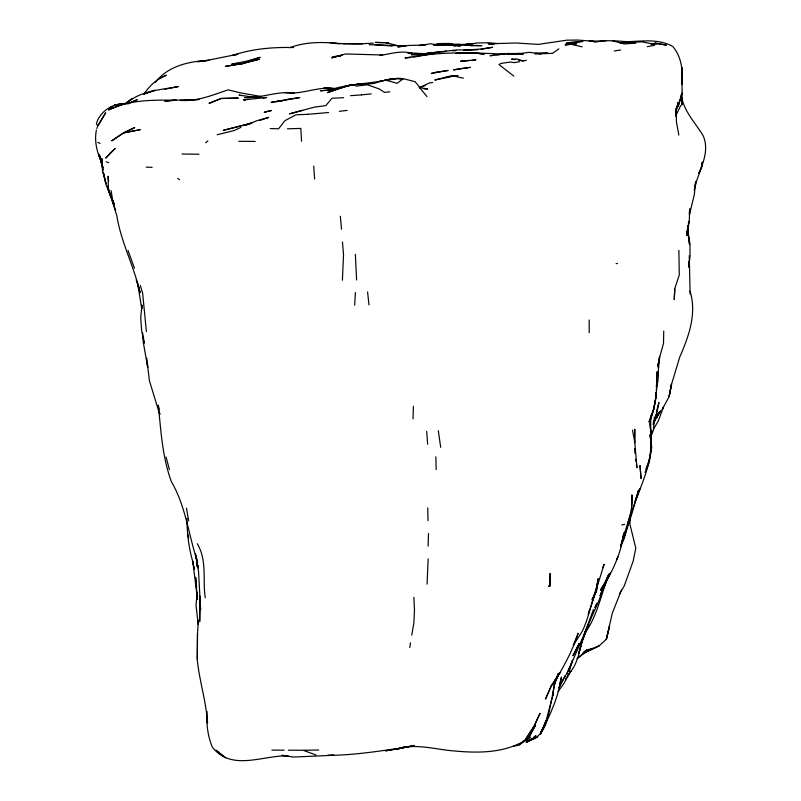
<?xml version="1.0" encoding="UTF-8"?>
<svg xmlns="http://www.w3.org/2000/svg" width="801" height="801" viewBox="0 0 801 801"><rect width="100%" height="100%" fill="white"/><g stroke="black" fill="none" stroke-linecap="round" stroke-linejoin="round"><path stroke-width="1.2" d="M657.801 371.574L657.791 382.037L656.48 386.763M681.971 84.205C683.163 71.029 681.641 56.801 672.71 46.408C658.622 38.598 642.292 41.181 626.963 41.732C616.269 40.751 605.045 40 594.392 42.032M658.192 368.049L658.212 363.394M207.369 718.487L207.509 723.133C206.298 701.646 199.389 681.08 197.276 659.804L197.497 633.681L198.388 620.204L198.458 622.517M197.256 659.103L197.497 633.681M690.112 294.007L689.25 255.709M550.047 585.942L548.535 586.232L550.047 585.942L550.167 573.356L549.876 584.95M634.652 441.601L634.782 429.146L634.732 441.872L636.965 467.694L636.405 464.059M663.729 331.133L663.518 343.349L659.894 356.345L658.112 366.097L658.142 363.684M688.349 225.582L688.239 232.56L689.521 244.385L687.939 233.021L690.021 244.055L690.001 256.841L688.59 267.093L688.92 261.406M207.059 711.518C206.227 723.663 207.649 735.949 212.395 747.233C231.819 771.683 262.728 755.163 288.22 755.834M428.165 558.888L427.053 584.169M630.077 515.914L629.876 524.064L635.784 548.114L633.211 561.04L624.229 585.952L619.373 594.112M589.216 332.705L589.166 319.969M413.046 418.953L413.406 406.287M631.568 506.883L631.929 494.898C633.821 513.061 624.269 529.231 620.955 546.602L623.809 532.895C621.105 553.721 612.134 572.965 600.45 590.187L610.472 572.975M428.094 546.142L428.485 533.476M657.711 371.584L656.349 390.277M674.682 289.161L674.242 299.654L674.973 287.899L679.288 274.973L678.878 250.333M354.643 305.141L355.414 292.535M654.347 416.971L653.556 429.877L650.973 436.415M342.387 280.25L343.539 254.978L342.488 242.082M687.268 233.792L687.939 225.622L687.048 235.214L688.82 221.366L688.449 223.649M96.38 130.062C94.158 141.376 96.981 152.851 102.057 163.004M655.899 392.57L655.578 396.135L656.049 392.62M656.43 386.643L657.231 371.634C656.8 388.765 656.72 406.307 649 422.077L653.596 409.241M651.113 414.968C649.21 434.012 655.108 454.668 644.985 472.27M689.21 213.657L689.801 208.801L689.2 222.077L686.627 235.013L688.089 225.922M702.417 161.982L701.816 166.668L698.933 173.216M676.475 107.755L675.684 113.622L678.207 102.238L676.324 108.946L676.404 121.722L678.837 135.099M409.802 647.578L410.442 642.833M650.522 417.721L650.022 421.386L653.776 409.021L655.949 396.885L653.406 410.222M650.782 437.917L651.624 431.819L650.702 435.253M675.613 114.613L676.675 107.384L675.543 111.83M702.197 162.443L701.476 167.379L696.57 180.936L694.137 190.378M658.112 366.097L658.472 363.754M658.843 361.411L659.563 356.725L657.281 383.248L656.349 386.783M554.532 683.393L552.4 695.989L554.833 683.423L558.217 673.631M657.21 373.917L657.601 371.564M411.744 635.163L413.897 622.788L414.477 610.152L413.867 597.316M689.341 215.079L694.227 195.043L695.739 181.747L694.988 185.391M596.395 588.014L598.127 578.592L596.555 591.068L592.119 599.468M598.167 580.905L596.595 589.156L588.324 614.257M597.516 584.039L594.652 594.142M596.465 588.014L597.476 583.298M588.765 624.71L581.866 641.381L586.362 630.107C579.433 643.874 580.284 660.435 569.891 672.54L571.113 670.938L565.576 678.958M656.339 412.425L658.943 402.432L656.199 415.759L653.115 424.45M559.569 684.164L561.461 677.045C558.507 696.85 549.977 715.583 540.685 733.005M623.488 538.602L625.411 531.373M578.743 653.386L581.476 643.313M578.783 653.246L581.005 645.105M629.476 518.487L624.249 538.572L621.015 545.01M608.299 575.819L601.231 594.272M596.304 589.186L604.154 564.284L602.672 567.689M599.508 600.45L600.55 596.905M650.802 435.534L652.104 431.138L650.993 434.683M546.622 718.717L553.291 693.576C548.365 708.775 549.075 731.924 532.495 739.533M600.49 597.446L602.182 591.919M588.274 614.017L589.366 610.472M628.625 520.86L627.523 524.415L631.819 511.378M637.356 495.909L638.187 493.196M584.79 632.68L581.105 644.515L584.92 633.581M572.535 660.154L568.93 671.198L572.415 660.975L566.517 674.472C578.222 648.76 588.885 622.727 600.51 596.985L604.555 583.969L608.029 576.029M554.723 682.242L555.924 678.687M592.289 601L594.252 595.263M655.558 415.208L655.759 414.648M593.431 609.551L584.45 633.901M558.177 673.681L554.662 683.623L558.948 673.19M608.029 576.309L600.169 595.824L609.361 573.456M546.262 719.909L540.405 734.207L546.392 720.469L541.226 731.894M645.846 469.136L649.08 460.425L651.744 447.489L650.012 434.803C654.317 461.156 640.189 486.047 632.219 510.307M608.64 575.038L600.169 595.824M621.426 590.107L612.234 613.396L606.347 639.298L599.198 645.766L582.507 653.596M593.791 595.744L595.964 590.367M609.441 573.866C600.92 593.371 598.057 614.778 585.301 632.49L586.092 630.878L585.301 632.49M698.893 173.316C703.969 161.722 708.715 147.754 703.068 135.579C695.118 122.443 683.113 110.478 681.261 94.638M606.087 582.377L601.01 593.681M608.099 576.149L604.224 584.64L610.462 573.045M621.216 544.039L623.168 539.814M637.946 492.995L640.019 488.54L634.953 501.957L638.547 490.152C633.611 508.795 627.914 527.378 621.045 545.331M97.171 127.229L96.851 128.54M675.563 116.265L680.74 105.482M586.973 628.354L588.615 624.99M653.266 424.119L659.223 412.034L656.54 417.671L660.895 410.753L655.558 418.372M585.161 631.498L587.403 627.093M635.674 499.203L636.795 497.01M592.169 599.228L596.124 591.538C590.367 604.585 588.565 619.063 581.896 631.899L573.366 645.175L578.162 633.301C572.134 651.553 562.893 668.515 552.68 684.725L558.377 674.242M558.868 687.859L565.566 675.153L558.798 687.699M528.57 737.991L535.489 725.255L528.229 738.452L519.088 744.96L513.291 746.332M653.336 422.507L658.402 413.266L653.356 422.407M97.682 126.117L105.662 112.781L97.762 126.017L96.41 123.734C99.184 113.341 109.587 105.161 120.11 104.12M653.266 429.356L658.142 421.336L663.558 406.808L662.147 409.501L669.236 396.425L671.468 384.059L669.135 396.315L671.819 383.379L679.638 357.356C688.67 336.56 697.01 314.082 690.072 291.194M567.599 675.914L570.332 671.889L563.814 683.623L558.037 691.674M155.374 82.393C167.94 65.802 189.457 61.186 209.201 60.355L197.577 61.687L203.855 61.046L237.496 54.298M143.93 94.117C149.447 85.917 156.966 78.698 166.378 75.214L157.617 79.479M577.201 658.512L578.823 656.84M583.508 652.785L592.96 648.369L586.702 650.022L580.875 655.919L577.12 658.592M129.331 101.026C143.129 90.453 161.682 89.702 178.253 86.588L164.946 89.221M532.044 738.322L526.267 742.317L531.564 739.503L535.899 735.648L533.977 736.98M126.628 103.089L131.895 98.663L125.196 103.679M541.086 731.263L542.587 730.031M205.637 142.778L207.9 140.926M519.088 744.96L524.365 740.845C503.809 753.12 477.887 753.17 454.678 750.988C437.646 749.756 420.715 744.529 403.594 747.433M419.374 86.818L415.048 81.702L403.334 78.658L397.136 83.304L385.431 80.03L373.847 83.404L367.779 83.725M558.848 48.831L552.64 53.307L534.938 53.977M578.733 656.81L586.883 651.603M583.909 651.824L586.702 650.022M525.296 740.344L530.412 737.15L523.113 741.215M295.529 115.024L284.876 120.721L278.598 128.791L270.207 128.571M589.125 650.542L599.198 645.766L583.278 653.416M526.267 742.317L537.801 736.92M583.148 652.935L592.96 648.369M240.831 127.429L234.052 130.563L217.131 134.758M419.133 87.73L429.566 82.903L432.75 82.503M130.533 102.678L137.271 99.614L127.82 103.8M125.447 103.239L108.576 109.947C136.801 95.97 168.671 101.797 198.908 99.464M419.354 87.8L425.141 85.547M112.941 106.603L109.467 107.835L111.89 107.234M116.415 105.362L121.041 103.719L128.54 103.619M639.969 465.681L641.04 478.527L640.079 465.641M259.734 120.44L268.746 117.387L257.151 120.621L245.597 125.126L251.844 123.104L223.339 130.313L251.844 123.104M248.16 61.166L260.155 57.342L248.57 60.716L231.639 64.22L237.446 63.279M449.551 77.066L434.813 80.01L451.734 75.674L463.429 78.178M433.451 44.896L438.087 43.594L449.731 43.444L452.965 44.395M289.561 47.76C305.301 41.832 322.232 41.712 338.653 43.654M302.608 110.328L289.521 113.862L314.202 107.174L325.817 105.602L331.964 98.273L343.599 97.692M296.41 114.793L307.985 114.293M342.107 55.269L331.674 57.912L345.331 53.957L382.628 54.989L380.495 55.349M621.776 524.955L624.59 524.285M237.617 54.308L232.4 55.509C252.005 48.731 272.901 47.059 293.516 47.539M436.495 45.267L439.979 44.486L435.694 45.226M616.089 263.689L617.451 263.399M518.487 60.235L523.143 60.956L526.417 60.295M525.516 740.715L531.564 739.503M379.594 81.332L382.017 80.851M384.44 80.38L391.699 78.969L403.334 78.658L397.977 78.248L386.362 79.88L394.853 79.269M654.687 45.287L647.208 46.698M408.941 746.752C381.977 750.777 354.863 755.233 327.579 755.413L333.867 755.243L293.607 757.065L281.922 755.373L285.076 755.603M453.186 76.395L458.022 75.494L446.407 77.276M342.197 55.169L332.585 56.861L334.918 56.781M379.644 55.489C390.127 54.007 401.011 50.213 411.504 53.216M481.141 49.251L492.665 47.289L481.051 49.021L464.079 50.193L466.542 50.133M386.362 79.88L391.699 78.969C370.773 84.095 348.765 83.354 328.32 90.393L332.505 89.882M519.579 61.747L514.252 62.648L510.648 62.037L500.815 63.429L499.043 64.621L513.801 76.095M263.098 98.072L266.733 97.462L243.484 99.915L245.587 100.045M458.673 46.007L460.895 45.647L454.167 46.027M418.723 54.258L457.772 49.812L469.426 50.243L463.849 50.203M472.179 60.415L476.014 59.795L460.545 61.226L468.685 60.656M614.197 50.974L620.635 49.992M570.402 44.195L565.055 44.946L576.68 43.765L570.402 44.195L582.097 46.798M425.932 54.238L436.054 53.317L411.273 54.708L422.918 54.538L434.542 53.367M293.907 92.916C277.046 90.873 261.076 98.413 244.375 97.582L261.376 97.281L256.02 97.482L238.968 95.089L241.311 95.619M466.402 45.307L471.188 44.736L464.21 45.226M494.668 55.179L490.022 55.74L506.983 53.537L522.843 53.977M497 54.899L501.646 54.338M339.324 111.319L347.143 110.408M355.954 86.108L367.579 84.796L379.314 89.001L384.56 92.375L389.817 91.805M427.474 53.206L431.108 52.836M434.743 52.455L446.127 51.374M361.611 94.878L371.183 93.907M410.863 57.462L405.046 58.032C429.526 53.357 454.357 52.145 479.258 53.317M413.186 57.241L433.611 53.537L428.265 53.907L433.121 54.057M198.778 99.464L180.215 100.415C196.966 101.687 212.615 95.029 228.155 89.832L239.849 92.736L260.715 96.44M122.903 104L114.763 104.781L123.254 104.17M174.298 100.285L164.776 101.166L176.4 100.095M443.043 51.644L446.397 51.344M619.994 42.833L642.102 41.862L653.796 44.155M332.235 89.822L320.42 90.793L332.275 89.772M606.207 40.641L594.572 41.582L589.206 41.141L598.537 41.522M329.752 42.583C344.11 44.385 358.868 44.025 373.326 43.144M328.57 112.52L307.924 114.313M399.699 78.919L403.334 78.658M284.575 92.616C301.767 95.139 317.877 85.967 334.918 88.621M350.488 95.669L361.501 94.888M635.834 43.194L624.209 43.915L612.495 40.771M471.989 44.075L465.822 44.445L477.446 42.974L489.081 42.763L497.441 43.534M340.255 55.8L337.922 55.93L340.355 55.91M452.435 50.823L455.859 50.633M365.356 83.855L356.856 84.305L373.847 83.404M402.873 747.083L405.306 746.953M453.266 45.647L464.9 45.046L481.912 45.657L470.487 45.777M507.714 54.057L522.933 53.947M438.167 45.257L460.465 44.425M511.889 54.088L519.559 53.387C498.342 55.249 477.106 51.614 455.969 53.467L475.614 53.256M535.629 53.166L547.273 52.656M461.656 44.415L472.069 44.035M651.163 43.975L657.331 43.755L650.652 43.715M448.82 44.796L460.305 44.456L449.221 43.955L451.574 44.385M287.419 128.811L300.816 128.42L301.546 141.266M436.245 45.076L447.889 44.756L459.554 45.557M469.016 50.062L477.676 49.832M304.38 750.237L318.718 750.006M238.728 141.316L255.179 141.427M424.119 88.941L427.764 88.941L420.755 87.88M433.691 45.026L437.186 45.036M288.39 750.207L303.589 750.247M598.768 41.602L577.541 40.05L566.828 40.17L538.262 44.395L515.874 42.994L488.169 43.825L494.007 44.526M199.028 154.223L182.027 154.022M271.869 750.086L284.165 750.187M343.349 43.745L345.702 43.785M346.783 43.614L362.463 43.945M369.161 44.706L405.897 45.867L397.857 46.919L408.54 45.447L425.531 45.006L419.253 45.557L430.868 43.715L437.887 45.226M386.212 42.683L399.649 46.158M334.638 43.484L340.785 43.644M522.793 54.007L506.983 53.537L518.637 53.557L507.924 53.727L516.435 54.047M289.942 92.816L294.137 92.936M522.953 54.007L517.706 53.817L529.331 52.345L541.005 53.937M408.029 52.996L423.829 53.577M146.233 167.129L152.12 167.359M374.518 44.576L392.21 46.108M407.979 53.016L412.645 53.277M414.978 53.407L418.472 53.607M334.988 88.741L323.854 88.05L334.377 88.521M521.441 54.108L513.271 53.487L519.358 54.108M476.375 53.236L473.902 52.996L476.315 53.277M478.848 53.477L484.565 54.098M478.718 53.557L483.544 54.128M515.003 59.685L511.519 59.144L516.875 58.974L523.143 60.956M304.19 750.667L315.924 754.953M106.213 161.732L108.796 162.763M97.752 142.348L100.085 143.389M177.672 178.443L179.554 179.734M216.17 750.267L225.602 757.836L215.849 750.287M419.914 87.97L426.973 96.591M111.91 198.618L112.38 199.729M134.498 268.285L128.04 250.543M102.158 163.104L98.633 154.293L102.428 166.007L99.414 155.034L102.778 167.639L99.985 156.185L102.808 167.659M113.071 200.871L114.293 204.105M115.564 209.992L107.444 186.052L116.856 215.839C121.041 242.393 134.087 266.242 139.945 292.355L138.683 286.608M112.811 200.961L114.012 204.355M112.781 200.871L113.992 204.285M197.266 543.699C207.329 560.51 202.493 579.584 205.256 597.776M193.321 563.383C188.826 548.845 187.013 533.586 186.963 518.407M193.361 563.403L192.651 561.121L193.381 564.565M136.22 279.789L139.945 292.355M140.365 285.526L142.668 293.386L146.373 331.524M166.067 457.051L169.452 469.636M159.689 414.377L149.407 380.675L146.753 358.177M187.504 533.486L188.656 538.082M193.862 566.858L194.343 569.161M194.303 568.89L192.781 561.591L197.507 599.238M195.534 554.152L196.465 558.748C188.355 533.005 185.331 505.561 171.464 481.812C162.303 457.391 161.001 430.908 158.298 405.176L159.099 409.772M632.49 430.117L634.903 442.763M195.404 554.142L198.538 571.413L200.61 609.651L199.699 595.844L199.689 621.596L200.2 599.198M101.417 161.992L102.989 170.293L102.378 164.365M159.499 412.074L159.89 414.367M438.297 430.668L440.69 447.348M186.503 508.184L188.636 520.85M111.069 190.568L113.201 203.234M137.652 283.174L141.747 308.946L141.947 305.031L140.706 317.887L141.627 330.613L144.17 343.249L143.299 336.35M635.654 459.213L636.034 461.636M197.076 559.819L197.416 562.122M197.917 565.586L198.248 567.889L197.897 565.466M196.645 586.532L195.624 577.341L197.356 599.278M367.579 291.954L368.971 304.911M102.138 162.002L101.767 158.448L102.538 171.184L106.032 183.769L103.349 172.325L106.112 184.941L111.069 197.446L108.425 189.537L108.095 176.23L108.576 181.066M681.22 98.133L681.881 105.081L681.951 92.956L678.127 106.483L682.162 93.457L681.831 67.474L681.901 83.244M340.345 216.27L341.536 229.196M147.264 362.803L147.694 367.439L143.299 342.327L142.668 332.966M355.354 254.338L356.605 280M426.673 431.339L427.644 444.225M313.702 166.147L314.613 179.024M198.207 624.5L196.005 605.186L197.346 592.329L197.436 594.642M435.874 456.83L436.165 469.596M634.793 448.56L634.883 453.206M427.754 507.894L427.994 520.67M629.456 519.418L629.466 522.903M609.551 626.132L606.347 639.298L609.551 626.132M617.751 557.136L617.1 558.858L617.751 557.136M596.825 603.353L594.953 607.729L596.855 603.393M551.348 685.646L545.471 699.103L551.308 685.986L559.959 672.7L551.348 685.646M539.984 713.391L534.037 726.517L525.316 739.804L534.017 726.137L539.984 713.391M579.113 643.543L573.055 655.689L579.113 643.543M111.019 152.42L105.772 158.107L115.174 148.435L111.019 152.42M123.574 132.876L111.729 140.856L123.805 132.786L134.768 127.569L123.574 132.876L140.165 129.692L123.574 132.876M209.542 103.129L209.041 103.369L221.096 98.483L238.097 98.062L221.096 98.483L209.542 103.129M338.993 88.3L327.429 92.586L350.588 85.086L362.202 83.825L345.251 86.178L350.588 85.086L338.993 88.3M155.034 90.253L143.98 94.017L155.034 90.253M259.254 59.254L242.343 63.669L225.391 66.393L244.645 63.149L239.97 64.09L259.254 59.254M269.547 110.898L264.22 112.29L271.499 110.508L269.547 110.898M436.535 72.17L431.198 73.462L448.149 70.438L436.535 72.17M414.277 745.431L397.336 748.935L414.277 745.431M288.2 99.244L276.595 101.637L299.814 97.552L288.2 99.244M571.293 42.323L565.957 43.334L582.928 41.442L571.293 42.323M458.833 68.876L453.496 69.897L470.447 67.334L458.833 68.876M402.673 747.944L385.732 750.807L402.673 747.944M282.863 100.465L271.249 102.328L282.863 100.465M388.385 42.743L375.409 42.423L388.385 42.743M260.435 96.841L256.941 96.621L260.505 96.891M660.084 43.945L654.707 43.054L666.392 45.146L660.084 43.945M197.296 566.758L196.315 556.355L197.296 566.758M650.883 433.571L650.032 423.138L650.883 433.571"/></g></svg>
